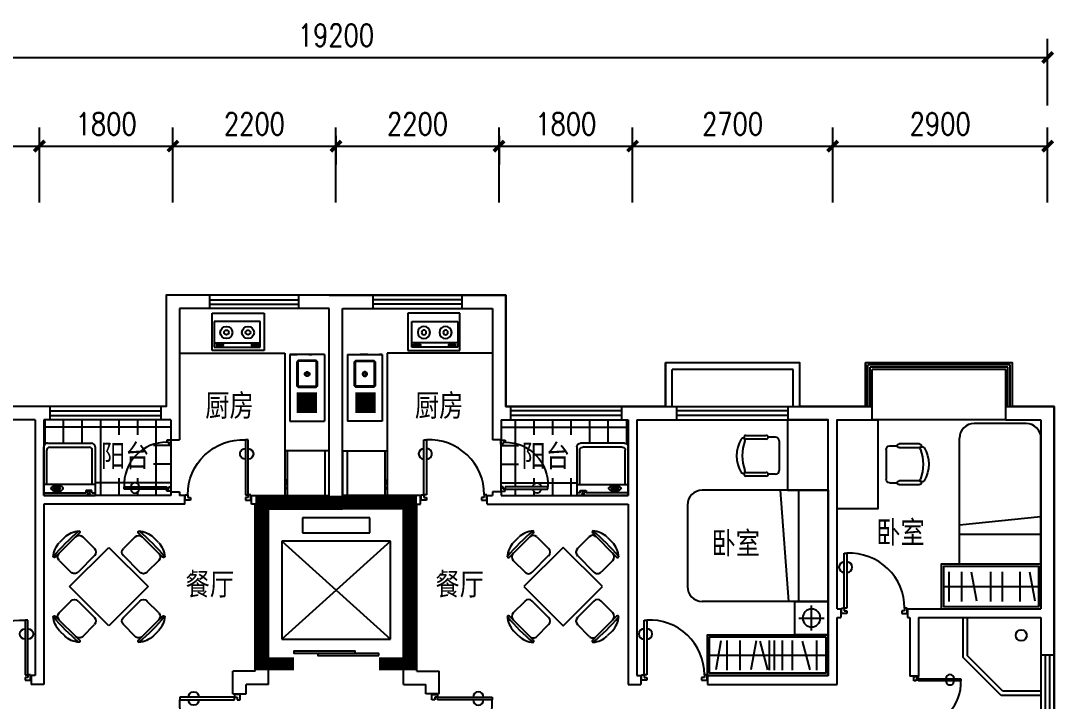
# Model space of a CAD drawing. Header units: millimetres. Extents: x 1290 to 28651, y 521 to 20947.
# Drawn here: x 12597 to 26540, y 11763 to 20947 of the extents above; entities that cross this region are included whole.
import ezdxf
from ezdxf.enums import TextEntityAlignment as Align

# ---------------------------------------------------------------- set-up
doc = ezdxf.new("R2010")
doc.units = ezdxf.units.MM
doc.linetypes.add('HIDDEN', pattern=[0.375, 0.25, -0.125])
for name, color, linetype in [('DT', 7, 'Continuous'), ('JJ', 6, 'Continuous'), ('PUB_DIM', 3, 'Continuous'), ('PUB_H', 13, 'Continuous'), ('STAIR', 2, 'Continuous'), ('TEXT', 7, 'Continuous'), ('TOTHER', 7, 'Continuous'), ('WALL', 4, 'Continuous'), ('WC', 10, 'Continuous'), ('WINDOW', 5, 'Continuous'), ('WINDOW_TEXT', 7, 'Continuous'), ('轮廓线', 240, 'Continuous')]:
    doc.layers.add(name, color=color, linetype=linetype)
doc.styles.add('-黑体', font='simhei.ttf')
doc.styles.add('DIM_FONT', font='SIMPLEX.shx', dxfattribs={"width": 0.8})
doc.styles.add('SIMPLEX', font='SIMPLEX.SHX')
doc.styles.get("Standard").update_dxf_attribs({"font": 'arial.ttf'})
doc.dimstyles.new('DIMN', dxfattribs={"dimtxt": 300, "dimasz": 1, "dimexe": 250, "dimexo": 300, "dimgap": 150, "dimtad": 1, "dimdec": 0, "dimdsep": 46, "dimtxsty": 'DIM_FONT', "dimblk": '_DIMX', "dimblk1": 'ARCHTICK', "dimblk2": 'ARCHTICK', "dimcen": 0.1, "dimclrt": 7, "dimadec": 0, "dimazin": 0, "dimtfac": 1, "dimtdec": 0, "dimtix": 1, "dimtmove": 2, "dimatfit": 3, "dimldrblk": '_DIMX', "dimfxl": 1, "dimtolj": 1, "dimtzin": 0, "dimarcsym": 0})

# ---------------------------------------------------------------- blocks, each defined once
blk = doc.blocks.new('_C5HQH')
at = {"layer": 'JJ'}
for p, q in [((0, 1096), (1700, 1096)), ((0, -4), (0, 1096)), ((400, -4), (400, 1096)), ((533, 1096), (644, -4)), ((1900, 196), (1900, 896)), ((0, -4), (1700, -4))]:
    blk.add_line(p, q, dxfattribs=at)
for centre, start, end in [((1700, 896), 0, 90), ((1700, 196), 270, 0)]:
    blk.add_arc(centre, 200, start, end, dxfattribs=at)
at = {"style": 'DIM_FONT', "width": 0.8, "flags": 9}
for tag in ['XSIZE', 'YSIZE']:
    blk.add_attdef(tag, (0, 0), '', height=0.5, dxfattribs=at)
blk = doc.blocks.new('M_A22TIB')
for p, q in [((-0.449, 0.076), (-0.449, 0.898)), ((-0.449, 0.898), (-0.408, 0.898)), ((-0.408, 0.898), (-0.408, 0.076)), ((-0.49, 0.076), (-0.449, 0.076)), ((-0.49, -0.006), (-0.49, 0.076)), ((-0.449, 0.076), (-0.449, 0.035)), ((-0.408, 0.076), (-0.449, 0.076)), ((-0.449, 0.035), (-0.408, 0.035)), ((-0.408, 0.035), (-0.408, -0.006)), ((0.455, 0.035), (0.414, 0.035)), ((0.414, 0.035), (0.414, -0.006)), ((0.496, 0.076), (0.455, 0.076)), ((0.455, 0.076), (0.455, 0.035)), ((0.496, -0.006), (0.496, 0.076)), ((-0.408, -0.006), (-0.49, -0.006)), ((-0.49, -0.006), (-0.49, -0.006)), ((0.414, -0.006), (0.496, -0.006)), ((0.496, -0.006), (0.496, -0.006))]:
    blk.add_line(p, q)
for centre, radius, start, end in [((-0.367, 0.077), 0.822, 359.9283, 92.866), ((-0.449, 0.689), 0.0791, 90, 270), ((-0.408, 0.689), 0.0791, 270, 90)]:
    blk.add_arc(centre, radius, start, end)
blk = doc.blocks.new('_ARCHTICK')
at = {"color": 0, "linetype": 'ByBlock', "const_width": 0.15}
blk.add_lwpolyline([(-0.5, -0.5), (0.5, 0.5)], dxfattribs=at)
blk = doc.blocks.new('_DIMX')
at = {"const_width": 50}
blk.add_lwpolyline([(-70, -70), (70, 70)], dxfattribs=at)
blk = doc.blocks.new('_WBLK')
for p, q in [((-0.5, 0.5), (0.5, 0.5)), ((0.5, 0.1667), (-0.5, 0.1667)), ((0.5, -0.1667), (-0.5, -0.1667)), ((-0.5, -0.5), (0.5, -0.5))]:
    blk.add_line(p, q)
at = {"layer": 'WINDOW_TEXT', "style": 'SIMPLEX', "flags": 9}
blk.add_attdef('A', text='', height=1, dxfattribs=at).set_placement((0, 1.5), align=Align.MIDDLE)
blk = doc.blocks.new('_E8EJY')
at = {"layer": 'WC', "linetype": 'Continuous'}
for p, q in [((-900, 471), (0, 471)), ((-900, 0), (-900, 471)), ((0, 471), (0, 0)), ((-900, 0), (0, 0))]:
    blk.add_line(p, q, dxfattribs=at)
at = {"layer": 'WC', "linetype": 'HIDDEN'}
blk.add_line((-900, 471), (-900, 171), dxfattribs=at)
at = {"layer": 'WC'}
for p, q in [((-808, 353), (-809, 351)), ((-809, 120), (-809, 351)), ((-807, 357), (-808, 353)), ((-804, 361), (-807, 357)), ((-801, 363), (-804, 361)), ((-797, 363), (-801, 363)), ((-797, 363), (-484, 363)), ((-472, 351), (-472, 120)), ((-387, 367), (-114, 367)), ((-387, 339), (-114, 339)), ((-387, 317), (-114, 317)), ((-387, 289), (-114, 289)), ((-387, 267), (-114, 267)), ((-387, 239), (-114, 239)), ((-387, 217), (-114, 217)), ((-387, 189), (-114, 189)), ((-387, 167), (-114, 167)), ((-484, 108), (-797, 108)), ((-387, 139), (-114, 139)), ((-387, 117), (-114, 117))]:
    blk.add_line(p, q, dxfattribs=at)
blk.add_lwpolyline([(-803, 376), (-478, 376), (-460, 357), (-460, 114), (-478, 96), (-803, 96), (-820, 114), (-820, 357)], close=True, dxfattribs=at)
for points in [[(-472, 351), (-473, 355), (-475, 359), (-478, 362), (-482, 363), (-484, 363)], [(-666, 236), (-665, 225), (-659, 216), (-652, 209), (-642, 206), (-632, 206), (-622, 209), (-614, 216), (-609, 225), (-607, 236), (-609, 246), (-614, 255), (-622, 262), (-632, 266), (-642, 266), (-652, 262), (-659, 255), (-665, 246), (-666, 236)], [(-656, 236), (-655, 229), (-651, 223), (-646, 219), (-640, 216), (-633, 216), (-627, 219), (-622, 223), (-619, 229), (-618, 236), (-619, 242), (-622, 248), (-627, 253), (-633, 255), (-640, 255), (-646, 253), (-651, 248), (-655, 242), (-656, 236)], [(-809, 120), (-808, 116), (-806, 112), (-803, 109), (-799, 108), (-797, 108)], [(-484, 108), (-480, 109), (-476, 111), (-474, 114), (-472, 118), (-472, 120)]]:
    blk.add_lwpolyline(points, dxfattribs=at)
at = {"style": 'DIM_FONT', "width": 0.8, "flags": 9}
for tag in ['XSIZE', 'YSIZE']:
    blk.add_attdef(tag, (0, 0), '', height=0.5, dxfattribs=at)
blk = doc.blocks.new('M_C31TFZ')
for p, q in [((-729, 395), (-404, 720)), ((393, 721), (718, 395)), ((-672, 593), (-602, 663)), ((-359, 669), (-200, 510)), ((348, 669), (189, 510)), ((591, 664), (661, 594)), ((-5, 527), (-536, -3)), ((525, -3), (-5, 527)), ((-678, 351), (-518, 192)), ((-423, 192), (-200, 415)), ((189, 415), (412, 192)), ((667, 351), (508, 192)), ((-536, -3), (-5, -533)), ((-5, -533), (525, -3)), ((-677, -357), (-518, -198)), ((-200, -421), (-423, -198)), ((412, -198), (190, -420)), ((667, -357), (508, -198)), ((-403, -726), (-729, -401)), ((718, -401), (393, -726)), ((-359, -675), (-200, -516)), ((349, -675), (190, -516)), ((-602, -670), (-672, -599)), ((661, -599), (591, -669))]:
    blk.add_line(p, q)
for centre, radius, start, end in [((1327, -1336), 2713, 129.8023, 140.1977), ((-386, 434), 316, 94.2735, 133.2349), ((-408, 738), 10, 22.33, 94.2735), ((-418, 734), 20, 315, 22.33), ((407, 735), 20, 157.67, 225), ((398, 738), 10, 85.7265, 157.67), ((-1338, -1336), 2713, 39.8023, 50.1977), ((375, 434), 316, 46.7651, 85.7265), ((-442, 377), 316, 136.7651, 175.7265), ((-407, 621), 67.5, 45, 135), ((396, 622), 67.5, 45, 135), ((431, 377), 316, 4.2735, 43.2349), ((-630, 399), 67.5, 135, 225), ((-248, 462), 67.5, 315, 45), ((237, 462), 67.5, 135, 225), ((619, 399), 67.5, 315, 45), ((-747, 400), 10, 175.7265, 247.67), ((-743, 409), 20, 247.67, 315), ((732, 409), 20, 225, 292.33), ((736, 400), 10, 292.33, 4.2735), ((-471, 239), 67.5, 225, 315), ((460, 240), 67.5, 225, 315), ((-471, -246), 67.5, 45, 135), ((460, -245), 67.5, 45, 135), ((-747, -406), 10, 112.33, 184.2735), ((-442, -383), 316, 184.2735, 223.2349), ((1328, 1330), 2713, 219.8023, 230.1977), ((-743, -415), 20, 45, 112.33), ((-630, -405), 67.5, 135, 225), ((-1338, 1330), 2713, 309.8023, 320.1977), ((431, -383), 316, 316.7651, 355.7265), ((619, -405), 67.5, 315, 45), ((732, -415), 20, 67.67, 135), ((736, -406), 10, 355.7265, 67.67), ((-248, -468), 67.5, 315, 45), ((237, -468), 67.5, 135, 225), ((-385, -440), 316, 226.7651, 265.7265), ((-407, -627), 67.5, 225, 315), ((396, -627), 67.5, 225, 315), ((375, -439), 316, 274.2735, 313.2349), ((-408, -744), 10, 265.7265, 337.67), ((-418, -741), 20, 337.67, 45), ((407, -740), 20, 135, 202.33), ((398, -744), 10, 202.33, 274.2735)]:
    blk.add_arc(centre, radius, start, end)
at = {"width": 0.8, "flags": 9}
for tag in ['XSIZE', 'YSIZE']:
    blk.add_attdef(tag, (0, 0), '', height=0.5, dxfattribs=at)
blk = doc.blocks.new('M_E20')
for p, q in [((345, 0), (-345, 0)), ((-302, -36), (-345, -36)), ((-302, -35), (-302, -66)), ((-302, -66), (-219, -66)), ((-219, -66), (-219, -35)), ((345, -36), (-219, -36)), ((123, -87), (123, -99)), ((133, -96), (133, -113)), ((198, -96), (133, -96)), ((133, -113), (198, -113)), ((198, -113), (198, -96)), ((215, -88), (215, -99)), ((-307, -144), (-307, -611)), ((307, -144), (307, -611)), ((267, -651), (-267, -651))]:
    blk.add_line(p, q)
blk.add_lwpolyline([(83, -94, 0.185158), (88, -107, 0.102042), (108, -122, 0.060862), (133, -130, 0.047173), (166, -133, 0.047173), (200, -130, 0.060862), (225, -122, 0.102042), (245, -107, 0.185158), (250, -94, 0.185158), (245, -82, 0.102042), (225, -67, 0.060862), (200, -59, 0.047173), (166, -56, 0.047173), (133, -59, 0.060862), (108, -67, 0.102042), (88, -82, 0.185158)], format="xyb", close=True)
for points in [[(215, -88, 0.259034), (213, -85, 0.076276), (201, -80, 0.036515), (188, -77, 0.026615), (169, -76, 0.026615), (150, -77, 0.036515), (137, -80, 0.076276), (125, -85, 0.259034), (123, -88, 0.078462), (123, -89, 0.056762)], [(215, -99, 0.259034), (213, -95, 0.076276), (201, -90, 0.036515), (188, -88, 0.026615), (169, -87, 0.026615), (150, -88, 0.036515), (137, -90, 0.076276), (125, -95, 0.259034), (123, -99, 0.259034), (125, -102, 0.056762), (133, -106, 0.036515)], [(198, -108, 0.008736), (201, -107, 0.076276), (213, -102, 0.259034), (215, -99, 0.259034)]]:
    blk.add_lwpolyline(points, format="xyb")
blk.add_circle((-259, -35), 17.5)
for centre, start, end in [((-267, -611), 180, 270), ((267, -611), 270, 0)]:
    blk.add_arc(centre, 40, start, end)
at = {"layer": 'TOTHER', "linetype": 'Continuous'}
for p, q in [((-345, -656), (-345, 0)), ((345, 0), (345, -656)), ((-345, -145), (345, -145)), ((295, -706), (-295, -706))]:
    blk.add_line(p, q, dxfattribs=at)
for centre, start, end in [((-295, -656), 180, 270), ((295, -656), 270, 0)]:
    blk.add_arc(centre, 50, start, end, dxfattribs=at)
at = {"width": 0.8, "flags": 9}
for tag in ['XSIZE', 'YSIZE']:
    blk.add_attdef(tag, (0, 0), '', height=0.5, dxfattribs=at)
blk = doc.blocks.new('_E4MQF')
at = {"layer": 'PUB_DIM'}
for p, q in [((-600, 541), (0, 541)), ((-600, 31), (0, 31))]:
    blk.add_line(p, q, dxfattribs=at)
for points in [[(-600, 0), (0, 0), (0, 600), (-600, 600)], [(-205, 22), (-205, 6), (-149, 6), (-149, 22)]]:
    blk.add_lwpolyline(points, close=True, dxfattribs=at)
blk.add_circle((-95, 17), 9.03, dxfattribs=at)
at = {"style": 'DIM_FONT', "width": 0.8, "flags": 9}
for tag in ['XSIZE', 'YSIZE']:
    blk.add_attdef(tag, (0, 0), '', height=0.5, dxfattribs=at)
blk = doc.blocks.new('A$C696326CC')
at = {"layer": 'PUB_H', "rotation": 324.6600000000053}
blk.add_blockref('_E4MQF', (489, 0), dxfattribs=at)
blk = doc.blocks.new('_LIFTD')
for points in [[(-0.548, -0.602), (-0.548, -0.774), (0.241, -0.774), (0.241, -0.602), (-0.548, -0.602)], [(-0.241, -0.784), (-0.241, -0.955), (0.548, -0.955), (0.548, -0.784), (-0.241, -0.784)]]:
    blk.add_lwpolyline(points)
blk = doc.blocks.new('M_E19')
for p, q in [((-323, -113), (-323, -456)), ((299, -113), (-323, -113)), ((299, -456), (299, -113)), ((-323, -400), (299, -400)), ((-323, -456), (299, -456)), ((-291, -422), (-291, -434)), ((-216, -432), (-280, -432)), ((-280, -432), (-280, -448)), ((-280, -448), (-216, -448)), ((-216, -448), (-216, -432)), ((-199, -423), (-199, -434)), ((182, -422), (182, -434)), ((193, -432), (193, -448)), ((257, -432), (193, -432)), ((193, -448), (257, -448)), ((257, -448), (257, -432)), ((274, -423), (274, -434))]:
    blk.add_line(p, q)
for points in [[(-199, -423, 0.259034), (-201, -420, 0.076276), (-213, -415, 0.036515), (-226, -412, 0.026615), (-245, -411, 0.026615), (-264, -412, 0.036515), (-277, -415, 0.076276), (-289, -420, 0.259034), (-291, -423, 0.078462), (-291, -424, 0.056762)], [(274, -423, 0.259034), (272, -420, 0.076276), (260, -415, 0.036515), (247, -412, 0.026615), (228, -411, 0.026615), (209, -412, 0.036515), (196, -415, 0.076276), (184, -420, 0.259034), (182, -423, 0.078462), (182, -424, 0.056762)], [(-199, -434, 0.259034), (-201, -430, 0.076276), (-213, -425, 0.036515), (-226, -423, 0.026615), (-245, -422, 0.026615), (-264, -423, 0.036515), (-277, -425, 0.076276), (-289, -430, 0.259034), (-291, -434, 0.259034), (-289, -437, 0.056762), (-280, -441, 0.036515)], [(-216, -443, 0.008736), (-213, -442, 0.076276), (-201, -437, 0.259034), (-199, -434, 0.259034)], [(274, -434, 0.259034), (272, -430, 0.076276), (260, -425, 0.036515), (247, -423, 0.026615), (228, -422, 0.026615), (209, -423, 0.036515), (196, -425, 0.076276), (184, -430, 0.259034), (182, -434, 0.259034), (184, -437, 0.056762), (193, -441, 0.036515)], [(257, -443, 0.008736), (260, -442, 0.076276), (272, -437, 0.259034), (274, -434, 0.259034)]]:
    blk.add_lwpolyline(points, format="xyb")
at = {"layer": 'TOTHER', "linetype": 'Continuous'}
for p, q in [((-350, 0), (350, 0)), ((-350, -500), (-350, 0)), ((350, 0), (350, -500)), ((350, -500), (-350, -500))]:
    blk.add_line(p, q, dxfattribs=at)
for centre, radius in [((-158, -259), 82.5), ((-158, -259), 31.6), ((134, -259), 82.5), ((134, -259), 31.6)]:
    blk.add_circle(centre, radius, dxfattribs=at)
at = {"width": 0.8, "flags": 9}
for tag in ['XSIZE', 'YSIZE']:
    blk.add_attdef(tag, (0, 0), '', height=0.5, dxfattribs=at)
blk = doc.blocks.new('M_C32CXI')
for p, q in [((-188, 275), (87, 275)), ((87, 225), (-188, 225)), ((212, 250), (112, 250)), ((262, 200), (262, -200)), ((-188, -225), (87, -225)), ((87, -275), (-188, -275)), ((212, -250), (112, -250))]:
    blk.add_line(p, q)
for centre, radius, start, end in [((111, 0), 426, 148.1092, 211.8908), ((-227, 210), 28.1, 338.7607, 148.1092), ((314, 0), 552, 158.7607, 201.2393), ((-188, 250), 25, 90, 270), ((87, 250), 25, 270, 90), ((212, 200), 50, 0, 90), ((-227, -210), 28.1, 211.8908, 21.2393), ((-188, -250), 25, 90, 270), ((87, -250), 25, 270, 90), ((212, -200), 50, 270, 0)]:
    blk.add_arc(centre, radius, start, end)
at = {"width": 0.8, "flags": 9}
for tag in ['XSIZE', 'YSIZE']:
    blk.add_attdef(tag, (0, 0), '', height=0.5, dxfattribs=at)
blk = doc.blocks.new('_C18POR')
at = {"layer": 'JJ'}
for p, q in [((0, 0), (0, 1500)), ((0, 1500), (1700, 1500)), ((400, 0), (400, 1500)), ((533, 1500), (644, 0)), ((1900, 200), (1900, 1300)), ((0, 0), (1700, 0))]:
    blk.add_line(p, q, dxfattribs=at)
for centre, start, end in [((1700, 1300), 0, 90), ((1700, 200), 270, 0)]:
    blk.add_arc(centre, 200, start, end, dxfattribs=at)
at = {"style": 'DIM_FONT', "width": 0.8, "flags": 9}
for tag in ['XSIZE', 'YSIZE']:
    blk.add_attdef(tag, (0, 0), '', height=0.5, dxfattribs=at)
blk = doc.blocks.new('_C4CHW')
at = {"layer": 'JJ'}
blk.add_blockref('_C18POR', (0, 0), dxfattribs=at)
at = {"style": 'DIM_FONT', "width": 0.8, "flags": 9}
for tag in ['XSIZE', 'YSIZE']:
    blk.add_attdef(tag, (0, 0), '', height=0.5, dxfattribs=at)
blk = doc.blocks.new('_C4COF')
at = {"layer": 'WALL'}
blk.add_blockref('_C4CHW', (0, 0), dxfattribs=at)
at = {"style": 'DIM_FONT', "width": 0.8, "flags": 9}
for tag in ['XSIZE', 'YSIZE']:
    blk.add_attdef(tag, (0, 0), '', height=0.5, dxfattribs=at)
blk = doc.blocks.new('_C2GBH')
at = {"layer": 'JJ'}
for p, q in [((-225, -55), (-225, -395)), ((-395, -225), (-55, -225))]:
    blk.add_line(p, q, dxfattribs=at)
blk.add_lwpolyline([(-450, 0), (-450, -450), (0, -450), (0, 0)], close=True, dxfattribs=at)
blk.add_circle((-225, -225), 120, dxfattribs=at)
at = {"style": 'DIM_FONT', "width": 0.8, "flags": 9}
for tag in ['XSIZE', 'YSIZE']:
    blk.add_attdef(tag, (0, 0), '', height=0.5, dxfattribs=at)

msp = doc.modelspace()

# ---------------------------------------------------------------- linework, layer by layer
at = {"layer": 'DT', "const_width": 174.4}
for points in [[(15850.1, 12181.6), (15850.1, 14448.9), (17855.7, 14448.9), (17855.7, 12181.6)], [(16283.7, 12268.8), (15850.1, 12268.8)], [(17855.7, 12268.8), (17429.8, 12268.8)]]:
    msp.add_lwpolyline(points, dxfattribs=at)
at = {"layer": 'JJ'}
for p, q in [((14740.3, 16461.3), (16160, 16461.3)), ((16160, 16461.3), (16160, 14541.8)), ((18960.3, 16461.3), (17540.7, 16461.3)), ((17540.7, 16461.3), (17540.7, 14541.8)), ((25123.9, 13111.8), (25123.9, 13511.8)), ((25293.2, 13111.8), (25293.2, 13511.8)), ((25493.3, 13113.4), (25423.8, 13507.3)), ((25684.2, 13111.8), (25684.2, 13511.8)), ((25842.4, 13111.8), (25842.4, 13511.8)), ((26080.5, 13111.8), (26080.5, 13511.8)), ((26280.5, 13113.4), (26211.1, 13507.3)), ((26330.3, 13308.1), (25045.2, 13308.1)), ((25310.3, 12353.9), (25310.3, 12891.8)), ((25370.3, 12378.8), (25370.3, 12891.8)), ((22041.8, 12581.4), (21972.4, 12187.5)), ((22124.5, 12583), (22124.5, 12183)), ((22297.6, 12583), (22297.6, 12183)), ((22517.7, 12581.4), (22448.2, 12187.5)), ((22567.9, 12576.2), (22671.4, 12189.8)), ((22693.8, 12583), (22693.8, 12183)), ((22762.1, 12583), (22762.1, 12183)), ((22866.9, 12583), (22866.9, 12183)), ((23005.6, 12583), (23005.6, 12183)), ((23137.2, 12576.2), (23240.7, 12189.8)), ((23331.4, 12583), (23331.4, 12183)), ((21890.3, 12386.8), (23460.3, 12386.8)), ((25822.4, 11841.8), (25310.3, 12353.9)), ((25847.3, 11901.8), (25370.3, 12378.8)), ((26360.3, 11901.8), (25847.3, 11901.8)), ((26360.3, 11841.8), (25822.4, 11841.8))]:
    msp.add_line(p, q, dxfattribs=at)
for points in [[(22940.3, 15561.8), (22940.3, 14611.8), (23490.3, 14611.8), (23490.3, 15561.8)], [(24160.3, 15561.8), (24160.3, 14361.8), (23610.3, 14361.8), (23610.3, 15561.8)], [(26360.3, 13011.8), (26360.3, 13611.8), (25015.2, 13611.8), (25015.2, 13011.8)], [(26330.3, 13041.8), (26330.3, 13581.8), (25045.2, 13581.8), (25045.2, 13041.8)], [(23490.3, 12661.8), (23490.3, 12111.8), (21860.3, 12111.8), (21860.3, 12661.8)], [(23460.3, 12631.8), (23460.3, 12141.8), (21890.3, 12141.8), (21890.3, 12631.8)]]:
    msp.add_lwpolyline(points, close=True, dxfattribs=at)
msp.add_circle((26093.4, 12652.9), 74.3, dxfattribs=at)
at = {"layer": 'STAIR'}
for p, q in [((16399.4, 14241), (16399.4, 14035.1)), ((17306.3, 14241), (16399.4, 14241)), ((17306.3, 14035.1), (17306.3, 14241)), ((16399.4, 14035.1), (17306.3, 14035.1)), ((17585.4, 13924.7), (16120.4, 13924.7)), ((16120.4, 13924.7), (17585.4, 12600.5)), ((17585.4, 13924.7), (16120.4, 12600.5)), ((16120.4, 13924.7), (16120.4, 12600.5)), ((17585.4, 12600.5), (17585.4, 13924.7)), ((16120.4, 12600.5), (17585.4, 12600.5))]:
    msp.add_line(p, q, dxfattribs=at)
at = {"layer": 'WALL'}
for p, q in [((14560.3, 17241.8), (14560.3, 15741.8)), ((15150.3, 17241.8), (14560.3, 17241.8)), ((15150.3, 17061.8), (15150.3, 17241.8)), ((16350.3, 17061.8), (16350.3, 17241.8)), ((16940.3, 17241.8), (16350.3, 17241.8)), ((16760.3, 17241.8), (17350.3, 17241.8)), ((17350.3, 17061.8), (17350.3, 17241.8)), ((18550.3, 17241.8), (19140.3, 17241.8)), ((18550.3, 17061.8), (18550.3, 17241.8)), ((19140.3, 17241.8), (19140.3, 15741.8)), ((14740.3, 17061.8), (14740.3, 15291.8)), ((15150.3, 17061.8), (14740.3, 17061.8)), ((16760.3, 17061.8), (16350.3, 17061.8)), ((16760.3, 14541.8), (16760.3, 17061.8)), ((16940.3, 14541.8), (16940.3, 17061.8)), ((16940.3, 17061.8), (17350.3, 17061.8)), ((18550.3, 17061.8), (18960.3, 17061.8)), ((18960.3, 17061.8), (18960.3, 15291.8)), ((12993.2, 15741.8), (12250.3, 15741.8)), ((12993.2, 15561.8), (12993.2, 15741.8)), ((14493.2, 15561.8), (14493.2, 15741.8)), ((14560.3, 15741.8), (14493.2, 15741.8)), ((19140.3, 15741.8), (19207.4, 15741.8)), ((19207.4, 15561.8), (19207.4, 15741.8)), ((20707.4, 15741.8), (21450.3, 15741.8)), ((20707.4, 15561.8), (20707.4, 15741.8)), ((21450.3, 15561.8), (21450.3, 15741.8)), ((22950.3, 15741.8), (24085.3, 15741.8)), ((22950.3, 15561.8), (22950.3, 15741.8)), ((24085.3, 15561.8), (24085.3, 15741.8)), ((25885.3, 15561.8), (25885.3, 15741.8)), ((25885.3, 15741.8), (26540.3, 15741.8)), ((26540.3, 15741.8), (26540.3, 12390.4)), ((12790.3, 15561.8), (12250.3, 15561.8)), ((12790.3, 15561.8), (12790.3, 12111.8)), ((12993.2, 15561.8), (12910.3, 15561.8)), ((12910.3, 15561.8), (12910.3, 14541.8)), ((14620.3, 15561.8), (14493.2, 15561.8)), ((14620.3, 15561.8), (14620.3, 15291.8)), ((19080.3, 15561.8), (19207.4, 15561.8)), ((19080.3, 15561.8), (19080.3, 15291.8)), ((20707.4, 15561.8), (20790.3, 15561.8)), ((20790.3, 15561.8), (20790.3, 14541.8)), ((20910.3, 15561.8), (20910.3, 12111.8)), ((20910.3, 15561.8), (21450.3, 15561.8)), ((22950.3, 15561.8), (23490.3, 15561.8)), ((23490.3, 12111.8), (23490.3, 15561.8)), ((23610.3, 15561.8), (24085.3, 15561.8)), ((23610.3, 13011.8), (23610.3, 15561.8)), ((25885.3, 15561.8), (26360.3, 15561.8)), ((26360.3, 15561.8), (26360.3, 13011.8)), ((14620.3, 15291.8), (14740.3, 15291.8)), ((14620.3, 15291.8), (14620.3, 15291.8)), ((19080.3, 15291.8), (18960.3, 15291.8)), ((19080.3, 15291.8), (19080.3, 15291.8)), ((14620.3, 14541.8), (12910.3, 14541.8)), ((14620.3, 14591.8), (14740.3, 14591.8)), ((14620.3, 14591.8), (14620.3, 14591.8)), ((14620.3, 14591.8), (14620.3, 14541.8)), ((14740.3, 14591.8), (14740.3, 14541.8)), ((14810.3, 14541.8), (14740.3, 14541.8)), ((14810.3, 14421.8), (14810.3, 14541.8)), ((15710.3, 14421.8), (15710.3, 14541.8)), ((15710.3, 14541.8), (16760.3, 14541.8)), ((17990.3, 14541.8), (16940.3, 14541.8)), ((17990.3, 14421.8), (17990.3, 14541.8)), ((18890.3, 14541.8), (18960.3, 14541.8)), ((18890.3, 14421.8), (18890.3, 14541.8)), ((19080.3, 14591.8), (18960.3, 14591.8)), ((18960.3, 14591.8), (18960.3, 14541.8)), ((19080.3, 14591.8), (19080.3, 14541.8)), ((19080.3, 14591.8), (19080.3, 14591.8)), ((19080.3, 14541.8), (20790.3, 14541.8)), ((14810.3, 14421.8), (12910.3, 14421.8)), ((12910.3, 14421.8), (12910.3, 11991.8)), ((15760.3, 14421.8), (15710.3, 14421.8)), ((15760.3, 12171.8), (15760.3, 14421.8)), ((15940.3, 14361.8), (16940.3, 14361.8)), ((15940.3, 11991.8), (15940.3, 14361.8)), ((17760.3, 14361.8), (16760.3, 14361.8)), ((17760.3, 11991.8), (17760.3, 14361.8)), ((17940.3, 14421.8), (17990.3, 14421.8)), ((17940.3, 12171.8), (17940.3, 14421.8)), ((18890.3, 14421.8), (20790.3, 14421.8)), ((20790.3, 14421.8), (20790.3, 11991.8)), ((23610.3, 13011.8), (23660.3, 13011.8)), ((23660.3, 13011.8), (23660.3, 12891.8)), ((24560.3, 13011.8), (26360.3, 13011.8)), ((24560.3, 13011.8), (24560.3, 12891.8)), ((23610.3, 11991.8), (23610.3, 12891.8)), ((23610.3, 12891.8), (23660.3, 12891.8)), ((24560.3, 12891.8), (24590.3, 12891.8)), ((24590.3, 12891.8), (24590.3, 12104.1)), ((24710.3, 12891.8), (26360.3, 12891.8)), ((24710.3, 12891.8), (24710.3, 12104.1)), ((26360.3, 12891.8), (26360.3, 12390.4)), ((26360.3, 12390.4), (26540.3, 12390.4)), ((15460.3, 11866.2), (15460.3, 12171.8)), ((15760.3, 12171.8), (15460.3, 12171.8)), ((17940.3, 12171.8), (18240.3, 12171.8)), ((18240.3, 11866.2), (18240.3, 12171.8)), ((12790.3, 12111.8), (12740.3, 12111.8)), ((12740.3, 12111.8), (12740.3, 11991.8)), ((12910.3, 11991.8), (12740.3, 11991.8)), ((15640.3, 11866.2), (15640.3, 11991.8)), ((15940.3, 11991.8), (15640.3, 11991.8)), ((17760.3, 11991.8), (18060.3, 11991.8)), ((18060.3, 11866.2), (18060.3, 11991.8)), ((20790.3, 11991.8), (20960.3, 11991.8)), ((20910.3, 12111.8), (20960.3, 12111.8)), ((20960.3, 12111.8), (20960.3, 11991.8)), ((21860.3, 12111.8), (23490.3, 12111.8)), ((21860.3, 12111.8), (21860.3, 11991.8)), ((21860.3, 11991.8), (23610.3, 11991.8)), ((24710.3, 12104.1), (24590.3, 12104.1)), ((15460.3, 11866.2), (15640.3, 11866.2)), ((18240.3, 11866.2), (18060.3, 11866.2))]:
    msp.add_line(p, q, dxfattribs=at)
at = {"layer": 'WINDOW'}
for p, q in [((21295.3, 15741.8), (21295.3, 16331.8)), ((23105.3, 16331.8), (21295.3, 16331.8)), ((23105.3, 15741.8), (23105.3, 16331.8)), ((25975.3, 16331.8), (23995.3, 16331.8)), ((23995.3, 15741.8), (23995.3, 16331.8)), ((25975.3, 15741.8), (25975.3, 16331.8)), ((21385.3, 15741.8), (21385.3, 16241.8)), ((23015.3, 16241.8), (21385.3, 16241.8)), ((23015.3, 15741.8), (23015.3, 16241.8)), ((25945.3, 16301.8), (24025.3, 16301.8)), ((24025.3, 15741.8), (24025.3, 16301.8)), ((25915.3, 16271.8), (24055.3, 16271.8)), ((24055.3, 15741.8), (24055.3, 16271.8)), ((25885.3, 16241.8), (24085.3, 16241.8)), ((24085.3, 15741.8), (24085.3, 16241.8)), ((25885.3, 15741.8), (25885.3, 16241.8)), ((25915.3, 15741.8), (25915.3, 16271.8)), ((25945.3, 15741.8), (25945.3, 16301.8)), ((12926.5, 15234.5), (12926.5, 15561.8)), ((13176.5, 15247.6), (13176.5, 15561.8)), ((13426.5, 15247.6), (13426.5, 15561.8)), ((13676.5, 14541.8), (13676.5, 15561.8)), ((13926.5, 15360.6), (13926.5, 15561.8)), ((14176.5, 15360.6), (14176.5, 15561.8)), ((14426.5, 14656.1), (14426.5, 15561.8)), ((19274.1, 14656.1), (19274.1, 15561.8)), ((19524.1, 15360.6), (19524.1, 15561.8)), ((19774.1, 15360.6), (19774.1, 15561.8)), ((20024.1, 15360.6), (20024.1, 15561.8)), ((20274.1, 15247.6), (20274.1, 15561.8)), ((20524.1, 15247.6), (20524.1, 15561.8)), ((20774.1, 15234.5), (20774.1, 15561.8)), ((25885.3, 15561.8), (24085.3, 15561.8)), ((14620.3, 15462.7), (12910.3, 15462.7)), ((19080.3, 15462.7), (20790.3, 15462.7)), ((12912.6, 15212.7), (12910.3, 15212.7)), ((14624.5, 15212.7), (14389, 15212.7)), ((14624.5, 15291.8), (14624.5, 14591.8)), ((19076.2, 15291.8), (19076.2, 14591.8)), ((19076.2, 15212.7), (19311.6, 15212.7)), ((20788, 15212.7), (20790.3, 15212.7)), ((14624.5, 14962.7), (14389, 14962.7)), ((19076.2, 14962.7), (19311.6, 14962.7)), ((14624.5, 14712.7), (13600.3, 14712.7)), ((13926.5, 14541.8), (13926.5, 14773.3)), ((14176.5, 14712.7), (14176.5, 14773.3)), ((19076.2, 14712.7), (20100.3, 14712.7)), ((19524.1, 14712.7), (19524.1, 14773.3)), ((19774.1, 14541.8), (19774.1, 14773.3)), ((20024.1, 14541.8), (20024.1, 14773.3)), ((14176.5, 14541.8), (14176.5, 14587.3)), ((14426.5, 14541.8), (14426.5, 14627.3)), ((19274.1, 14541.8), (19274.1, 14627.3)), ((19524.1, 14541.8), (19524.1, 14587.3))]:
    msp.add_line(p, q, dxfattribs=at)
at = {"layer": '轮廓线'}
msp.add_lwpolyline([(26540.3, 10914.5), (26540.3, 15741.8), (25975.3, 15741.8), (25975.3, 16331.8), (23995.3, 16331.8), (23995.3, 15741.8), (23105.3, 15741.8), (23105.3, 16331.8), (21295.3, 16331.8), (21295.3, 15741.8), (19140.3, 15741.8), (19140.3, 17241.8), (14560.3, 17241.8), (14560.3, 15741.8), (12405.3, 15741.8)], dxfattribs=at)

# ---------------------------------------------------------------- block references
at = {"layer": 'JJ'}
for name, p, rotation in [('M_E19', (15529.5, 16998.8), 359.9999999793593), ('_E8EJY', (17003.8, 15541.7), 269.9999999998635), ('_C5HQH', (26356.2, 13611.8), 89.99999999986363), ('A$C696326CC', (15877.2, 14941), 305.3400000118427), ('M_E20', (13255.3, 14541.8), 180), ('_C4COF', (23490.3, 14611.8), 180.0000000001365)]:
    msp.add_blockref(name, p, dxfattribs=dict(at, rotation=rotation))
at = {"layer": 'JJ', "xscale": -1}
for name, p, rotation in [('M_E19', (18171.1, 16998.8), 2.064076909391588e-08), ('_E8EJY', (16696.8, 15541.7), 90.00000000013654), ('A$C696326CC', (17823.4, 14941), 54.65999998815729), ('M_E20', (20445.3, 14541.8), 180), ('_C2GBH', (23490.3, 12661.8), 180.0000000001365)]:
    msp.add_blockref(name, p, dxfattribs=dict(at, rotation=rotation))
at = {"layer": 'JJ'}
for name, p in [('M_C32CXI', (22568, 15076.5)), ('M_C31TFZ', (19918.3, 13313.6))]:
    msp.add_blockref(name, p, dxfattribs=at)
at = {"layer": 'JJ', "xscale": -1}
for name, p in [('M_C32CXI', (24532.6, 14961.8)), ('M_C31TFZ', (13782.3, 13313.6))]:
    msp.add_blockref(name, p, dxfattribs=at)
at = {"layer": 'WINDOW'}
for name, p, xscale, yscale, zscale in [('_WBLK', (15750.3, 17151.8), -1200, 180, 1200), ('_WBLK', (17950.3, 17151.8), 1200, 180, 1200), ('_WBLK', (19957.4, 15651.8), 1500, 180, 1500), ('_WBLK', (22200.3, 15651.8), 1500, 180, 1500), ('M_A22TIB', (24110.3, 12951.8), 900, 900, 900)]:
    msp.add_blockref(name, p, dxfattribs=dict(at, xscale=xscale, yscale=yscale, zscale=zscale))
for name, p, xscale, yscale, zscale, rotation in [('_WBLK', (13743.2, 15651.8), -1500, 180, 1500, 359.999999996), ('M_A22TIB', (14620.3, 14941.8), 700, 700, 700, 90), ('M_A22TIB', (15260.3, 14481.8), 900, -900, 900, 179.99999999), ('M_A22TIB', (18440.3, 14481.8), -900, -900, 900, 180.00000001), ('M_A22TIB', (19080.3, 14941.8), -700, 700, 700, 270), ('M_A22TIB', (12290.3, 12051.8), 900, -900, 900, 180), ('M_A22TIB', (21410.3, 12051.8), -900, -900, 900, 180), ('_LIFTD', (16856.8, 12275.2), 1046.415348, 174.4025579999895, 1046.415348, 180), ('_WBLK', (26450.3, 11940.4), 900, 180.0000001192092, 900, 269.999999999), ('M_A22TIB', (24650.3, 11754.1), 700, 700, 700, 270), ('M_A22TIB', (15550.3, 11416.2), 900, -900, 900, 270.000000007), ('M_A22TIB', (18150.3, 11416.2), -900, -900, 900, 89.99999999299999)]:
    msp.add_blockref(name, p, dxfattribs=dict(at, xscale=xscale, yscale=yscale, zscale=zscale, rotation=rotation))

# ---------------------------------------------------------------- texts
at = {"layer": 'TEXT', "style": '-黑体', "width": 0.8}
for s, p in [('厨房', (15086.8, 15606.6)), ('阳台', (13680.5, 14927.6)), ('卧室', (24138.1, 13895.6)), ('卧室', (21915.4, 13749.5)), ('餐厅', (18191.4, 13195))]:
    msp.add_text(s, height=300, dxfattribs=at).set_placement(p)
for s, p in [('厨房', (17914.6, 15606.6)), ('阳台', (19353.5, 14927.6)), ('餐厅', (14820.9, 13195))]:
    msp.add_text(s, height=300, rotation=360, dxfattribs=at).set_placement(p)

# ---------------------------------------------------------------- dimensions: what is measured, and where the dimension line sits
at = {"layer": 'PUB_DIM'}
for base, p1, p2 in [((26450.3, 20450.3), (7250.3, 19504.4), (26450.3, 19504.4)), ((12850.3, 19254.4), (10150.3, 18194.9), (12850.3, 18194.9)), ((14650.3, 19254.4), (12850.3, 18194.9), (14650.3, 18194.9)), ((16850.3, 19254.4), (14650.3, 18194.9), (16850.3, 18194.9)), ((19050.3, 19254.4), (16850.3, 19694.9), (19050.3, 18194.9)), ((20850.3, 19254.4), (19050.3, 19694.9), (20850.3, 18194.9)), ((23550.3, 19254.4), (20850.3, 18194.9), (23550.3, 18194.9)), ((26450.3, 19254.4), (23550.3, 18194.9), (26450.3, 18194.9))]:
    msp.add_linear_dim(base=base, p1=p1, p2=p2, dimstyle='DIMN', dxfattribs=at).render()

doc.saveas('drawing.dxf')
